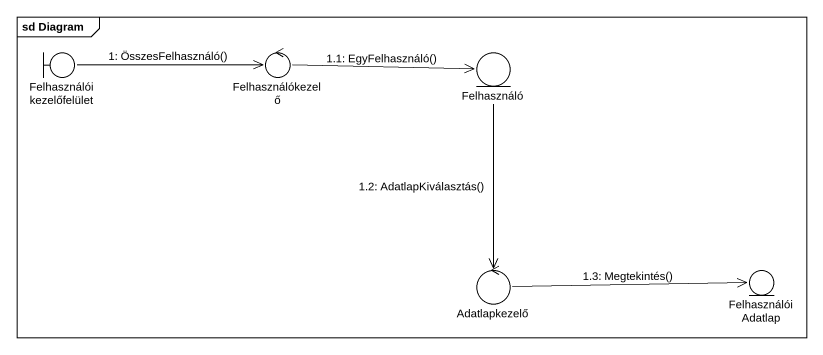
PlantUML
@startuml
mainframe sd Diagram
boundary "Felhasználói kezelőfelület" as Felhasználói_kezelőfelület
control Felhasználókezelő
entity Felhasználó
control Adatlapkezelő
entity FelhasználóiAdatlap
Felhasználói_kezelőfelület -right-> Felhasználókezelő : 1: ÖsszesFelhasználó()
Felhasználókezelő -right-> Felhasználó : 1.1: EgyFelhasználó()
Felhasználó --> Adatlapkezelő : 1.2: AdatlapKiválasztás()
Adatlapkezelő -right-> FelhasználóiAdatlap : 1.3: Megtekintés()
@enduml
